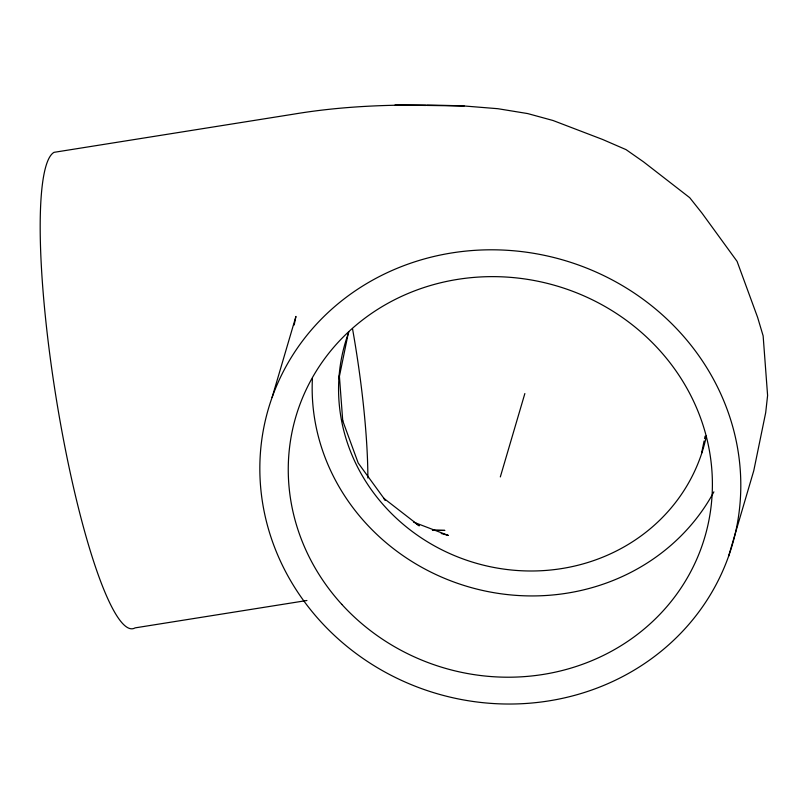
<?xml version="1.0" encoding="UTF-8"?>
<svg xmlns="http://www.w3.org/2000/svg" width="808" height="808" viewBox="0 0 808 808"><rect width="100%" height="100%" fill="white"/><g stroke="black" fill="none" stroke-linecap="round" stroke-linejoin="round"><path stroke-width="1.21" d="M294.173 325.008L295.94 316.403L272.094 397.435M338.906 378.8L348.117 333.987M701.607 453.116L704.091 440.996M704.586 438.582L705.081 436.158M500.324 476.922L524.857 393.546M728.543 556.409A241.713 225.806 16.4 0 0 451.854 252.924A241.713 225.806 16.4 0 0 320.564 621.423A241.713 225.806 16.4 0 0 728.543 556.409L753.773 470.69L765.691 412.646L767.6 395.476L763.136 335.865L757.611 317.372L737.078 261.368L701.98 213.12L689.709 197.677L643.532 161.852L626.059 149.632L602.596 139.461L553.025 120.503L527.685 113.575L497.88 108.706L464.146 105.979L427.058 105.434M306.939 600.495L135.057 627.887A241.713 39.148 80.9 0 1 58.489 412.04A241.713 39.148 80.9 0 1 54.035 152.338L293.435 114.191C349.834 104.717 407.131 103.878 464.146 105.979M432.522 530.25L444.875 530.422L432.411 530.24M394.991 105L425.745 105.454M441.239 533.482L448.309 535.421L413.524 522.109M415.342 523.069L419.291 525.836L383.628 498.172L385.305 500.283L358.207 463.024L342.36 419.786M339.32 375.104L342.764 421.13M713.888 491.84A213.161 199.142 16.4 0 1 470.68 587.446A213.161 199.142 16.4 0 1 312.393 378.952M706.465 435.653A186.628 174.346 16.4 0 1 475.791 563.115A186.628 174.346 16.4 0 1 348.864 331.967M352.53 328.775A186.628 30.229 80.9 0 1 367.872 478.023M341.794 604.354A213.161 199.142 16.4 0 0 701.586 547.026A213.161 199.142 16.4 0 0 457.581 279.386A213.161 199.142 16.4 0 0 341.794 604.354"/></g></svg>
